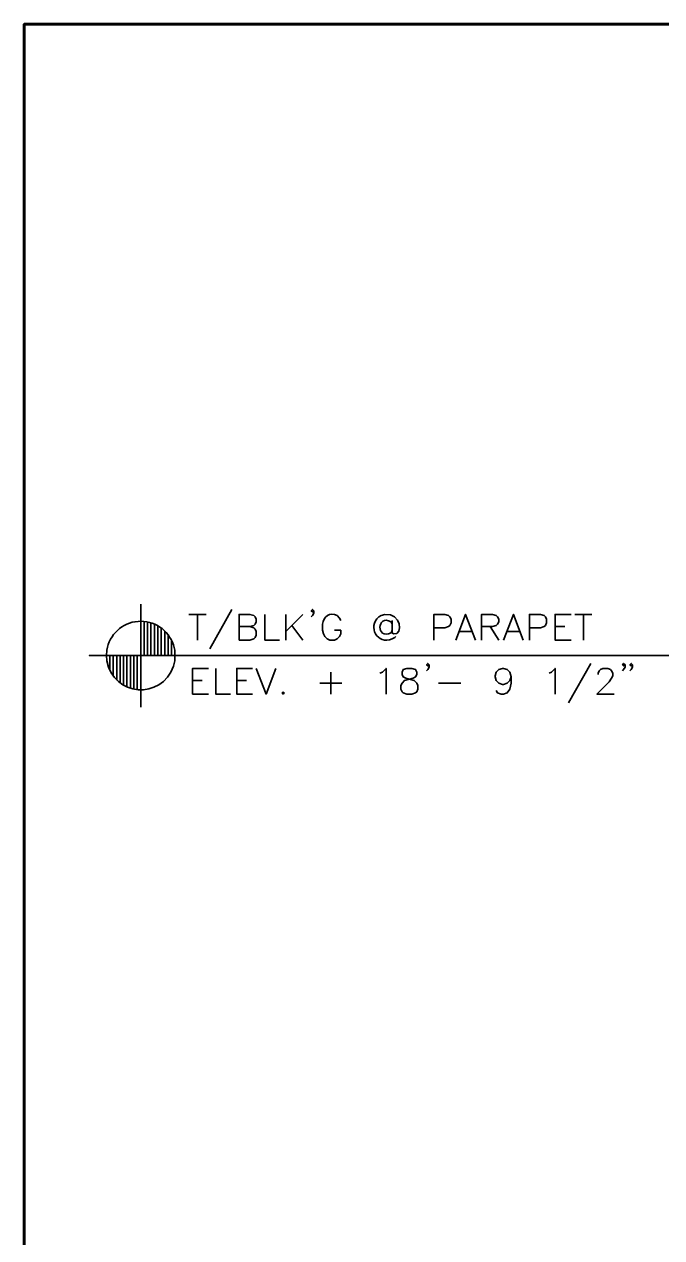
# Model space of a CAD drawing. Header units: inches. Extents: x 5 to 516, y -193 to 129.
# Drawn here: x 12.89 to 22.18, y -54.98 to -37.28 of the extents above; entities that cross this region are included whole.
import ezdxf

# ---------------------------------------------------------------- set-up
doc = ezdxf.new("R2010")
doc.units = ezdxf.units.IN
doc.header["$MEASUREMENT"] = 0
doc.layers.add('PDF4_Geometry', color=7, linetype='Continuous')

msp = doc.modelspace()

# ---------------------------------------------------------------- linework, layer by layer
at = {"layer": 'PDF4_Geometry', "lineweight": 60}
msp.add_lwpolyline([(147.8887598, -127.2829903), (147.8887598, -37.2829831), (12.888749, -37.2829831), (12.888749, -127.2829903)], dxfattribs=at)
at = {"layer": 'PDF4_Geometry', "lineweight": 35}
for points in [[(14.5854145, -45.7429787), (14.5854145, -47.2429788)], [(15.9120884, -45.8196456), (15.5920883, -46.392979)], [(17.1087437, -45.8396448), (17.0920771, -45.8563115), (17.0720771, -45.8396448), (17.0920771, -45.8196448), (17.1087437, -45.8396448), (17.1087437, -45.8729781), (17.0920771, -45.9096448), (17.0720771, -45.9263115)], [(14.6354091, -46.4929787), (14.6354091, -45.9929787)], [(14.6854173, -46.4929787), (14.6854173, -46.0029787)], [(14.7354118, -46.4929787), (14.7354118, -46.016312)], [(15.288743, -45.8929827), (15.5387431, -45.8929827)], [(15.4120883, -45.8929827), (15.4120883, -46.2663161)], [(16.0187507, -46.2663145), (16.0187507, -45.8929811), (16.1787507, -45.8929811), (16.2354174, -45.9096478), (16.252084, -45.9263145), (16.2687507, -45.9629811), (16.2687507, -45.9996478), (16.252084, -46.0363145), (16.2354174, -46.0529811), (16.1787507, -46.0696478), (16.0187507, -46.0696478)], [(16.395419, -45.8929827), (16.395419, -46.2663161), (16.6087524, -46.2663161)], [(16.6987502, -45.8929827), (16.6987502, -46.2663161)], [(16.9487502, -45.8929827), (16.6987502, -46.1429828)], [(17.5020814, -45.9796459), (17.4854148, -45.9463126), (17.4487481, -45.9096459)], [(18.1454148, -45.8929792), (18.0920815, -45.9096459), (18.0554148, -45.9263126)], [(18.2520815, -46.0363136), (18.2354148, -45.999647)], [(18.2520815, -45.9796459), (18.2520815, -46.1596459), (18.2687482, -46.1763126)], [(18.8587439, -46.2663145), (18.8587439, -45.8929811), (19.0187439, -45.8929811), (19.0720772, -45.9096478), (19.0920772, -45.9263145), (19.1087439, -45.9629811), (19.1087439, -46.0163145), (19.0920772, -46.0529811), (19.0720772, -46.0696478), (19.0187439, -46.0896478), (18.8587439, -46.0896478)], [(19.1787444, -46.2663145), (19.3220778, -45.8929811), (19.4654111, -46.2663145)], [(19.5554128, -46.2663145), (19.5554128, -45.8929811), (19.7154128, -45.8929811), (19.7687461, -45.9096478), (19.7887461, -45.9263145), (19.8054128, -45.9629811), (19.8054128, -45.9996478), (19.7887461, -46.0363145), (19.7687461, -46.0529811), (19.7154128, -46.0696478), (19.5554128, -46.0696478)], [(19.8754133, -46.2663145), (20.0187467, -45.8929811), (20.16208, -46.2663145)], [(20.2520817, -46.2663145), (20.2520817, -45.8929811), (20.4120817, -45.8929811), (20.465415, -45.9096478), (20.485415, -45.9263145), (20.5020817, -45.9629811), (20.5020817, -46.0163145), (20.485415, -46.0529811), (20.465415, -46.0696478), (20.4120817, -46.0896478), (20.2520817, -46.0896478)], [(20.8587467, -46.2663145), (20.6254134, -46.2663145), (20.6254134, -45.8929811), (20.8587467, -45.8929811)], [(20.9120888, -45.8929827), (21.1620888, -45.8929827)], [(21.0387435, -45.8929827), (21.0387435, -46.2663161)], [(14.78542, -46.4929787), (14.78542, -46.0329787)], [(14.8354146, -46.4929787), (14.8354146, -46.0596454)], [(14.8854091, -46.4929787), (14.8854091, -46.0929787)], [(14.9354173, -46.4929787), (14.9354173, -46.136312)], [(14.9854119, -46.4929787), (14.9854119, -46.1929787)], [(16.1787442, -46.0696456), (16.2354109, -46.0896456), (16.2520775, -46.1063123), (16.2687442, -46.142979), (16.2687442, -46.1963123), (16.2520775, -46.2296456), (16.2354109, -46.2496456), (16.1787442, -46.2663123), (16.0187442, -46.2663123)], [(16.7887432, -46.052983), (16.9487432, -46.2663164)], [(17.2354147, -46.0363126), (17.2354147, -46.1229792), (17.2520814, -46.1763126), (17.2687481, -46.2129792), (17.3054148, -46.2496459), (17.3420814, -46.2663126), (17.4120814, -46.2663126), (17.4487481, -46.2496459), (17.4854148, -46.2129792), (17.5020814, -46.1763126), (17.5020814, -46.1229792), (17.4120814, -46.1229792)], [(18.2354148, -46.159647), (18.2520815, -46.1229803)], [(19.2354122, -46.1429828), (19.4120789, -46.1429828)], [(19.6787445, -46.0696456), (19.8054112, -46.2663123)], [(19.9287445, -46.1429828), (20.1087445, -46.1429828)], [(20.6254134, -46.0696456), (20.7687467, -46.0696456)], [(15.03542, -46.4929787), (15.03542, -46.2729787)], [(18.2520815, -46.2496459), (18.2887482, -46.2296459), (18.3054148, -46.2129792)], [(15.3354146, -46.4929787), (13.8354145, -46.4929787), (23.3720821, -46.4929787)], [(14.0854145, -46.4929787), (14.0854145, -46.4896454)], [(14.1354091, -46.4929787), (14.1354091, -46.7096454)], [(14.1854172, -46.4929787), (14.1854172, -46.7929787)], [(14.2354118, -46.4929787), (14.2354118, -46.8496454)], [(14.2854199, -46.4929787), (14.2854199, -46.8929788)], [(14.3354145, -46.4929787), (14.3354145, -46.9263121)], [(14.3854091, -46.4929787), (14.3854091, -46.9496454)], [(14.4354172, -46.4929787), (14.4354172, -46.9696454)], [(14.4854118, -46.4929787), (14.4854118, -46.9829788)], [(14.53542, -46.4929787), (14.53542, -46.9896454)], [(15.0854146, -46.4929787), (15.0854146, -46.4896454)], [(15.5720878, -47.0529831), (15.3420878, -47.0529831), (15.3420878, -46.6796497), (15.5720878, -46.6796497)], [(15.6787442, -46.6796446), (15.6787442, -47.052978), (15.8954108, -47.052978)], [(16.215412, -47.0529831), (15.9854119, -47.0529831), (15.9854119, -46.6796497), (16.215412, -46.6796497)], [(16.2687507, -46.6796446), (16.4120841, -47.052978), (16.5554174, -46.6796446)], [(18.072082, -46.7496451), (18.1087487, -46.7329785), (18.162082, -46.6796451), (18.162082, -47.0529785)], [(18.7887433, -46.6263134), (18.7687433, -46.6429801), (18.7520767, -46.6263134), (18.7687433, -46.6063134), (18.7887433, -46.6263134), (18.7887433, -46.6629801), (18.7687433, -46.6963134), (18.7520767, -46.7163134)], [(19.9854123, -46.8029831), (19.9654123, -46.8563164), (19.9287456, -46.8929831), (19.8754122, -46.9129831), (19.8587456, -46.9129831), (19.8054122, -46.8929831), (19.7687456, -46.8563164), (19.7520789, -46.8029831), (19.7520789, -46.7863164), (19.7687456, -46.7329831), (19.8054122, -46.6963164), (19.8587456, -46.6796497), (19.8754122, -46.6796497), (19.9287456, -46.6963164), (19.9654123, -46.7329831), (19.9854123, -46.8029831), (19.9854123, -46.8929831), (19.9654123, -46.9829831), (19.9287456, -47.0363164), (19.8754122, -47.0529831), (19.8420789, -47.0529831), (19.7887456, -47.0363164), (19.7687456, -46.9996498)], [(20.5387435, -46.7496451), (20.5720768, -46.7329785), (20.6254101, -46.6796451), (20.6254101, -47.0529785)], [(21.1454194, -46.6063142), (20.822086, -47.1796476)], [(21.2520817, -46.7696511), (21.2520817, -46.7496511), (21.2687484, -46.7163178), (21.2887484, -46.6963178), (21.3220817, -46.6796511), (21.3954151, -46.6796511), (21.4320817, -46.6963178), (21.4487484, -46.7163178), (21.4654151, -46.7496511), (21.4654151, -46.7863178), (21.4487484, -46.8229844), (21.4120817, -46.8763178), (21.2354151, -47.0529845), (21.4854151, -47.0529845)], [(21.6454194, -46.6263134), (21.6254194, -46.6429801), (21.6087528, -46.6263134), (21.6254194, -46.6063134), (21.6454194, -46.6263134), (21.6454194, -46.6629801), (21.6254194, -46.6963134), (21.6087528, -46.7163134)], [(21.7520818, -46.6263134), (21.7354151, -46.6429801), (21.7154151, -46.6263134), (21.7354151, -46.6063134), (21.7520818, -46.6263134), (21.7520818, -46.6629801), (21.7354151, -46.6963134), (21.7154151, -46.7163134)], [(15.3420878, -46.8563143), (15.4820878, -46.8563143)], [(15.9854119, -46.8563143), (16.1254119, -46.8563143)], [(17.1987502, -46.8929828), (17.5187503, -46.8929828)], [(17.3587437, -46.7329825), (17.3587437, -47.0529826)], [(18.9287444, -46.8929828), (19.2520778, -46.8929828)]]:
    msp.add_lwpolyline(points, dxfattribs=at)
msp.add_lwpolyline([(14.0920812, -46.5696454), (14.0854145, -46.4929787), (14.0920812, -46.4129787, -0.7864534156), (15.0620812, -46.336312), (15.0820812, -46.4129787), (15.0854146, -46.4929787), (15.0820812, -46.5696454), (15.0620812, -46.6463121)], format="xyb", dxfattribs=at)
for points in [[(18.4654197, -46.6796446), (18.4120864, -46.6963113), (18.3954197, -46.7329779), (18.3954197, -46.7696446), (18.4120864, -46.8029779), (18.4487531, -46.8229779), (18.5187531, -46.8396446), (18.5720864, -46.8563113), (18.6087531, -46.8929779), (18.6254197, -46.9296446), (18.6254197, -46.982978), (18.6087531, -47.0196446), (18.5920864, -47.0363113), (18.5387531, -47.052978), (18.4654197, -47.052978), (18.4120864, -47.0363113), (18.3954197, -47.0196446), (18.3754197, -46.982978), (18.3754197, -46.9296446), (18.3954197, -46.8929779), (18.4287531, -46.8563113), (18.4854197, -46.8396446), (18.5554197, -46.8229779), (18.5920864, -46.8029779), (18.6087531, -46.7696446), (18.6087531, -46.7329779), (18.5920864, -46.6963113), (18.5387531, -46.6796446)], [(16.6620884, -47.0196511), (16.6454218, -47.0363178), (16.6620884, -47.0529845), (16.6787551, -47.0363178)]]:
    msp.add_lwpolyline(points, close=True, dxfattribs=at)
for points in [[(17.4487481, -45.9096459), (17.3414148, -45.847757), (17.2509147, -45.9261459), (17.2354147, -46.0363126)], [(18.0554148, -45.9263126), (17.8892481, -46.0739792), (18.0335815, -46.3385348), (18.2520815, -46.2496459)], [(18.2354148, -45.999647), (18.0241926, -45.8855914), (18.0123593, -46.2674803), (18.2354148, -46.159647)], [(18.2687482, -46.1763126), (18.4206371, -46.1960904), (18.3838593, -45.8625903), (18.1454148, -45.8929792)], [(15.0620812, -46.6463121), (14.8878034, -47.1444232), (14.1884145, -47.0899788), (14.0920812, -46.5696454)]]:
    msp.add_open_spline(points, degree=3, dxfattribs=at)

doc.saveas('drawing.dxf')
